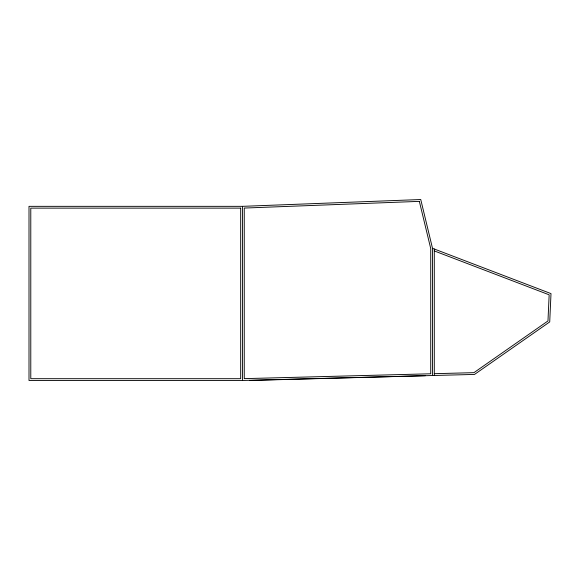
<?xml version="1.0" encoding="UTF-8"?>
<svg xmlns="http://www.w3.org/2000/svg" width="580" height="580" viewBox="0 0 580 580"><rect width="100%" height="100%" fill="white"/><g stroke="black" fill="none" stroke-linecap="round" stroke-linejoin="round"><path stroke-width="0.87" d="M432.506 248.327L551 293.611L549.717 321.914L474.527 374.426L242.469 380.473L29 380.473L29 206.342L242.469 206.342L420.747 199.527L432.506 248.327L432.506 375.521M249.603 380.473L425.372 375.709M434.34 375.477L434.289 373.694L473.94 372.657L547.97 320.957L549.159 294.821L434.289 250.923M434.289 249.008L434.289 373.694M242.469 206.342L242.469 380.473M419.354 201.369L244.252 208.061L244.252 378.638L430.723 373.781L430.723 248.537L419.354 201.369M240.678 208.126L30.784 208.126L30.784 378.689L240.678 378.689L240.678 208.126"/></g></svg>
